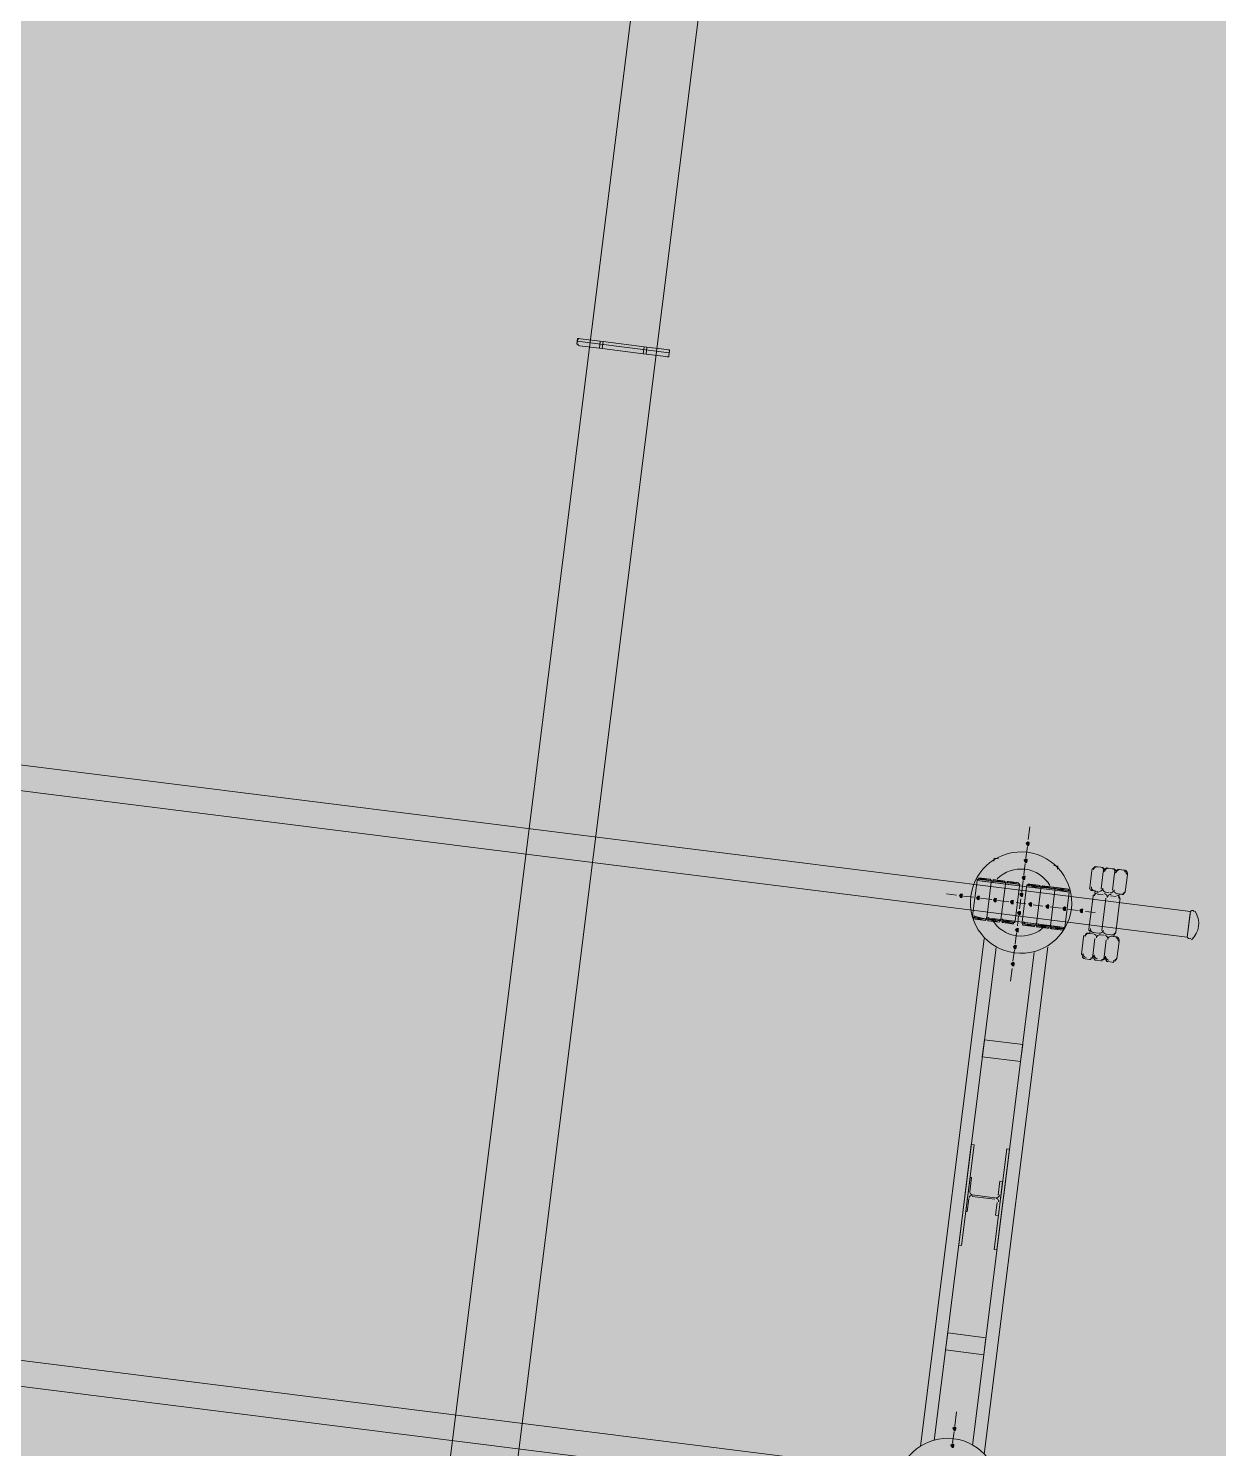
# Model space of a CAD drawing. Header units: metres. Extents: x -4 to 509425, y 7549 to 4732445.
# Drawn here: x 476064.57 to 476071.63, y 4719742.46 to 4719750.89 of the extents above; entities that cross this region are included whole.
import ezdxf

# ---------------------------------------------------------------- set-up
doc = ezdxf.new("R2010")
doc.units = ezdxf.units.M
doc.header["$LTSCALE"] = 0.01
doc.header["$MEASUREMENT"] = 0
doc.layers.get('0').update_dxf_attribs({"lineweight": 0})
doc.layers.add('_SUBESTACIÓN', color=1, linetype='Continuous')
doc.layers.add('SUBESTACION LA VID', color=253, linetype='Continuous')

# ---------------------------------------------------------------- blocks, each defined once
blk = doc.blocks.new('A$Cfff6051d')
at = {"layer": 'SUBESTACION LA VID', "transparency": 33554687}
h = blk.add_hatch(color=256, dxfattribs=at)
h.dxf.hatch_style = 2
h.paths.add_polyline_path([(476070.5048, 4719746.0508), (476070.5058, 4719746.0592), (476070.4974, 4719746.0602), (476070.488, 4719746.0529), (476070.4953, 4719746.0434), (476070.5037, 4719746.0424)])
h = blk.add_hatch(color=256, dxfattribs=at)
h.dxf.hatch_style = 2
h.paths.add_polyline_path([(476070.4921, 4719745.95), (476070.4932, 4719745.9584), (476070.4848, 4719745.9594), (476070.4753, 4719745.9521), (476070.4827, 4719745.9426), (476070.4911, 4719745.9416)])
h = blk.add_hatch(color=256, dxfattribs=at)
h.dxf.hatch_style = 2
h.paths.add_polyline_path([(476070.4795, 4719745.8492), (476070.4805, 4719745.8576), (476070.4721, 4719745.8586), (476070.4627, 4719745.8513), (476070.47, 4719745.8418), (476070.4784, 4719745.8408)])
h = blk.add_hatch(color=256, dxfattribs=at)
h.dxf.hatch_style = 2
h.paths.add_polyline_path([(476070.1077, 4719745.7422), (476070.1088, 4719745.7506), (476070.1004, 4719745.7517), (476070.0909, 4719745.7443), (476070.0983, 4719745.7349), (476070.1067, 4719745.7338)])
h = blk.add_hatch(color=256, dxfattribs=at)
h.dxf.hatch_style = 2
h.paths.add_polyline_path([(476070.2085, 4719745.7296), (476070.2096, 4719745.738), (476070.2012, 4719745.739), (476070.1917, 4719745.7317), (476070.1991, 4719745.7222), (476070.2075, 4719745.7212)])
h = blk.add_hatch(color=256, dxfattribs=at)
h.dxf.hatch_style = 2
h.paths.add_polyline_path([(476070.3093, 4719745.7169), (476070.3104, 4719745.7253), (476070.302, 4719745.7264), (476070.2925, 4719745.719), (476070.2999, 4719745.7096), (476070.3083, 4719745.7085)])
h = blk.add_hatch(color=256, dxfattribs=at)
h.dxf.hatch_style = 2
h.paths.add_polyline_path([(476070.4101, 4719745.7043), (476070.4112, 4719745.7127), (476070.4028, 4719745.7137), (476070.3933, 4719745.7064), (476070.4007, 4719745.6969), (476070.4091, 4719745.6959)])
h = blk.add_hatch(color=256, dxfattribs=at)
h.dxf.hatch_style = 2
h.paths.add_polyline_path([(476070.4668, 4719745.7484), (476070.4679, 4719745.7568), (476070.4595, 4719745.7578), (476070.45, 4719745.7505), (476070.4574, 4719745.741), (476070.4658, 4719745.74)])
h = blk.add_hatch(color=256, dxfattribs=at)
h.dxf.hatch_style = 2
h.paths.add_polyline_path([(476070.4531, 4719745.6392), (476070.4542, 4719745.6476), (476070.4458, 4719745.6486), (476070.4363, 4719745.6413), (476070.4437, 4719745.6318), (476070.4521, 4719745.6308)])
h = blk.add_hatch(color=256, dxfattribs=at)
h.dxf.hatch_style = 2
h.paths.add_polyline_path([(476070.5193, 4719745.6906), (476070.5204, 4719745.699), (476070.512, 4719745.7001), (476070.5025, 4719745.6927), (476070.5099, 4719745.6833), (476070.5183, 4719745.6822)])
h = blk.add_hatch(color=256, dxfattribs=at)
h.dxf.hatch_style = 2
h.paths.add_polyline_path([(476070.6201, 4719745.678), (476070.6212, 4719745.6864), (476070.6128, 4719745.6874), (476070.6033, 4719745.6801), (476070.6107, 4719745.6706), (476070.6191, 4719745.6696)])
h = blk.add_hatch(color=256, dxfattribs=at)
h.dxf.hatch_style = 2
h.paths.add_polyline_path([(476070.7209, 4719745.6653), (476070.722, 4719745.6737), (476070.7136, 4719745.6748), (476070.7041, 4719745.6674), (476070.7115, 4719745.658), (476070.7199, 4719745.6569)])
h = blk.add_hatch(color=256, dxfattribs=at)
h.dxf.hatch_style = 2
h.paths.add_polyline_path([(476070.8217, 4719745.6527), (476070.8228, 4719745.6611), (476070.8144, 4719745.6621), (476070.8049, 4719745.6548), (476070.8123, 4719745.6453), (476070.8207, 4719745.6443)])
h = blk.add_hatch(color=256, dxfattribs=at)
h.dxf.hatch_style = 2
h.paths.add_polyline_path([(476070.4405, 4719745.5384), (476070.4416, 4719745.5468), (476070.4332, 4719745.5478), (476070.4237, 4719745.5405), (476070.4311, 4719745.531), (476070.4395, 4719745.53)])
h = blk.add_hatch(color=256, dxfattribs=at)
h.dxf.hatch_style = 2
h.paths.add_polyline_path([(476070.4279, 4719745.4376), (476070.4289, 4719745.446), (476070.4205, 4719745.447), (476070.4111, 4719745.4397), (476070.4184, 4719745.4302), (476070.4268, 4719745.4292)])
h = blk.add_hatch(color=256, dxfattribs=at)
h.dxf.hatch_style = 2
h.paths.add_polyline_path([(476070.4152, 4719745.3368), (476070.4163, 4719745.3452), (476070.4079, 4719745.3462), (476070.3984, 4719745.3389), (476070.4058, 4719745.3294), (476070.4142, 4719745.3284)])
h = blk.add_hatch(color=256, dxfattribs=at)
h.dxf.hatch_style = 2
h.paths.add_polyline_path([(476070.0698, 4719742.5815), (476070.0709, 4719742.5899), (476070.0625, 4719742.5909), (476070.053, 4719742.5836), (476070.0604, 4719742.5741), (476070.0688, 4719742.5731)])
h = blk.add_hatch(color=256, dxfattribs=at)
h.dxf.hatch_style = 2
h.paths.add_polyline_path([(476070.0572, 4719742.4807), (476070.0582, 4719742.489), (476070.0498, 4719742.4901), (476070.0404, 4719742.4828), (476070.0477, 4719742.4733), (476070.0561, 4719742.4723)])
at = {"layer": 'SUBESTACION LA VID', "lineweight": 15}
for p, q in [((476071.4612, 4719745.6493), (475975.7142, 4719757.6531)), ((476071.4423, 4719745.4981), (475975.6953, 4719757.5019)), ((476071.0252, 4719742.1716), (475975.2782, 4719754.1753)), ((476071.0063, 4719742.0204), (475975.2593, 4719754.0241)), ((476070.509, 4719746.1526), (476070.4995, 4719746.077)), ((476070.4942, 4719746.035), (476070.4858, 4719745.9678)), ((476070.4816, 4719745.9342), (476070.4732, 4719745.867)), ((476070.8648, 4719745.7923), (476070.8775, 4719745.8931)), ((476070.9058, 4719745.9152), (476070.931, 4719745.912)), ((476070.932, 4719745.7839), (476070.9447, 4719745.8847)), ((476070.9447, 4719745.8847), (476070.932, 4719745.7839)), ((476070.973, 4719745.9068), (476070.9982, 4719745.9036)), ((476071.0402, 4719745.8983), (476071.0654, 4719745.8952)), ((476070.196, 4719745.8335), (476070.1696, 4719745.6235)), ((476070.2653, 4719745.8419), (476070.2149, 4719745.8482)), ((476070.28, 4719745.823), (476070.2536, 4719745.613)), ((476070.2536, 4719745.613), (476070.28, 4719745.823)), ((476070.3493, 4719745.8314), (476070.2989, 4719745.8377)), ((476070.364, 4719745.8125), (476070.3376, 4719745.6025)), ((476070.3376, 4719745.6025), (476070.364, 4719745.8125)), ((476070.4333, 4719745.8208), (476070.3829, 4719745.8272)), ((476070.4216, 4719745.5919), (476070.448, 4719745.8019)), ((476070.469, 4719745.8334), (476070.4605, 4719745.7662)), ((476070.4636, 4719745.5867), (476070.49, 4719745.7967)), ((476070.5089, 4719745.8114), (476070.5593, 4719745.805)), ((476070.5929, 4719745.8008), (476070.6433, 4719745.7945)), ((476070.9993, 4719745.7755), (476071.0119, 4719745.8763)), ((476071.0119, 4719745.8763), (476070.9993, 4719745.7755)), ((476071.0875, 4719745.8668), (476071.0749, 4719745.766)), ((476070.0741, 4719745.7464), (476070.0153, 4719745.7538)), ((476070.1749, 4719745.7338), (476070.1161, 4719745.7412)), ((476070.2841, 4719745.7201), (476070.2169, 4719745.7285)), ((476070.3849, 4719745.7075), (476070.3177, 4719745.7159)), ((476070.4553, 4719745.7242), (476070.4479, 4719745.6654)), ((476070.574, 4719745.7861), (476070.5476, 4719745.5761)), ((476070.5476, 4719745.5761), (476070.574, 4719745.7861)), ((476070.658, 4719745.7756), (476070.6316, 4719745.5656)), ((476070.6316, 4719745.5656), (476070.658, 4719745.7756)), ((476070.6685, 4719745.7914), (476070.7273, 4719745.784)), ((476070.742, 4719745.7651), (476070.7156, 4719745.5551)), ((476070.8837, 4719745.7388), (476070.8595, 4719745.5456)), ((476070.9131, 4719745.7692), (476070.8879, 4719745.7724)), ((476070.8963, 4719745.7713), (476070.8942, 4719745.7545)), ((476070.9446, 4719745.7482), (476070.911, 4719745.7524)), ((476070.9593, 4719745.7293), (476070.9351, 4719745.5361)), ((476070.9351, 4719745.5361), (476070.9593, 4719745.7293)), ((476070.9803, 4719745.7608), (476070.9551, 4719745.764)), ((476071.0202, 4719745.7387), (476070.9866, 4719745.7429)), ((476071.0191, 4719745.5256), (476071.0433, 4719745.7188)), ((476071.0475, 4719745.7524), (476071.0223, 4719745.7555)), ((476071.0391, 4719745.7534), (476071.037, 4719745.7366)), ((476070.4857, 4719745.6948), (476070.4269, 4719745.7022)), ((476070.5865, 4719745.6822), (476070.5277, 4719745.6895)), ((476070.6957, 4719745.6685), (476070.6285, 4719745.6769)), ((476070.7965, 4719745.6558), (476070.7293, 4719745.6643)), ((476070.8973, 4719745.6432), (476070.8385, 4719745.6506)), ((476071.4602, 4719745.6409), (476071.4423, 4719745.4981)), ((476070.1843, 4719745.6046), (476070.2347, 4719745.5983)), ((476070.2683, 4719745.5941), (476070.3187, 4719745.5878)), ((476070.3523, 4719745.5836), (476070.4027, 4719745.5772)), ((476070.4426, 4719745.6234), (476070.4353, 4719745.5646)), ((476070.5287, 4719745.5614), (476070.4783, 4719745.5678)), ((476070.6127, 4719745.5509), (476070.5623, 4719745.5572)), ((476070.6967, 4719745.5404), (476070.6379, 4719745.5477)), ((476070.2378, 4719745.487), (476069.8608, 4719742.4797)), ((476070.43, 4719745.5226), (476070.4216, 4719745.4554)), ((476070.828, 4719745.4983), (476070.8153, 4719745.3975)), ((476070.8815, 4719745.5172), (476070.8563, 4719745.5204)), ((476070.8647, 4719745.5193), (476070.8658, 4719745.5277)), ((476070.8952, 4719745.4899), (476070.8825, 4719745.3891)), ((476070.8825, 4719745.3891), (476070.8952, 4719745.4899)), ((476070.8826, 4719745.5256), (476070.9162, 4719745.5214)), ((476070.9487, 4719745.5088), (476070.9235, 4719745.5119)), ((476070.9624, 4719745.4815), (476070.9498, 4719745.3807)), ((476070.9498, 4719745.3807), (476070.9624, 4719745.4815)), ((476070.9582, 4719745.5161), (476070.9918, 4719745.5119)), ((476071.0159, 4719745.5004), (476070.9907, 4719745.5035)), ((476071.0075, 4719745.5014), (476071.0086, 4719745.5098)), ((476071.0254, 4719745.3712), (476071.038, 4719745.472)), ((476069.9417, 4719742.5122), (476070.3082, 4719745.4355)), ((476070.1685, 4719742.4838), (476070.535, 4719745.4071)), ((476070.6158, 4719745.4396), (476070.2388, 4719742.4323)), ((476070.4174, 4719745.4218), (476070.4089, 4719745.3546)), ((476070.4037, 4719745.3126), (476070.3942, 4719745.237)), ((476070.8374, 4719745.3692), (476070.8626, 4719745.366)), ((476070.9046, 4719745.3607), (476070.9298, 4719745.3576)), ((476070.9718, 4719745.3523), (476070.997, 4719745.3492)), ((476070.1659, 4719743.9602), (476070.3003, 4719743.9433)), ((476070.3013, 4719743.9517), (476070.1669, 4719743.9686)), ((476070.074, 4719742.6833), (476070.0635, 4719742.5993)), ((476070.0593, 4719742.5657), (476070.0509, 4719742.4985))]:
    blk.add_line(p, q, dxfattribs=at)
at = {"layer": 'SUBESTACION LA VID', "lineweight": 0}
for p, q in [((476068.3678, 4719748.9467), (476068.3699, 4719748.9635)), ((476068.371, 4719748.9719), (476068.3699, 4719748.9635)), ((476070.2054, 4719745.8409), (476070.281, 4719745.8314)), ((476070.2054, 4719745.8409), (476070.2737, 4719745.8409)), ((476070.2054, 4719745.8409), (476070.2737, 4719745.8409)), ((476070.2065, 4719745.8493), (476070.2737, 4719745.8409)), ((476070.2065, 4719745.8493), (476070.2737, 4719745.8409)), ((476070.2149, 4719745.8482), (476070.2737, 4719745.8409)), ((476070.2149, 4719745.8482), (476070.2653, 4719745.8419)), ((476070.2894, 4719745.8303), (476070.3566, 4719745.8219)), ((476070.2894, 4719745.8303), (476070.3577, 4719745.8303)), ((476070.2905, 4719745.8387), (476070.3577, 4719745.8303)), ((476070.2905, 4719745.8387), (476070.3577, 4719745.8303)), ((476070.2905, 4719745.8387), (476070.3577, 4719745.8303)), ((476070.2905, 4719745.8387), (476070.3577, 4719745.8303)), ((476070.364, 4719745.8125), (476070.448, 4719745.8019)), ((476070.365, 4719745.8209), (476070.449, 4719745.8103)), ((476070.365, 4719745.8209), (476070.449, 4719745.8103)), ((476070.365, 4719745.8209), (476070.4406, 4719745.8114)), ((476070.3745, 4719745.8282), (476070.4406, 4719745.8114)), ((476070.3745, 4719745.8282), (476070.4417, 4719745.8198)), ((476070.3745, 4719745.8282), (476070.4417, 4719745.8198)), ((476070.3745, 4719745.8282), (476070.4417, 4719745.8198)), ((476070.3745, 4719745.8282), (476070.4417, 4719745.8198)), ((476070.3745, 4719745.8282), (476070.4333, 4719745.8208)), ((476070.491, 4719745.8051), (476070.574, 4719745.7861)), ((476070.491, 4719745.8051), (476070.575, 4719745.7945)), ((476070.491, 4719745.8051), (476070.5666, 4719745.7956)), ((476070.5005, 4719745.8124), (476070.5666, 4719745.7956)), ((476070.5005, 4719745.8124), (476070.5677, 4719745.804)), ((476070.5005, 4719745.8124), (476070.5677, 4719745.804)), ((476070.5005, 4719745.8124), (476070.5677, 4719745.804)), ((476070.5005, 4719745.8124), (476070.5677, 4719745.804)), ((476070.5089, 4719745.8114), (476070.5677, 4719745.804)), ((476070.5845, 4719745.8019), (476070.6517, 4719745.7935)), ((476070.5845, 4719745.8019), (476070.6517, 4719745.7935)), ((476070.5845, 4719745.8019), (476070.6433, 4719745.7945)), ((476070.5845, 4719745.8019), (476070.6433, 4719745.7945)), ((476070.5929, 4719745.8008), (476070.6433, 4719745.7945)), ((476070.575, 4719745.7945), (476070.659, 4719745.784)), ((476070.575, 4719745.7945), (476070.659, 4719745.784)), ((476070.575, 4719745.7945), (476070.6506, 4719745.7851)), ((476070.575, 4719745.7945), (476070.6517, 4719745.7935)), ((476070.658, 4719745.7756), (476070.742, 4719745.7651)), ((476070.659, 4719745.784), (476070.742, 4719745.7651)), ((476070.659, 4719745.784), (476070.7346, 4719745.7745)), ((476070.659, 4719745.784), (476070.7346, 4719745.7745)), ((476070.6685, 4719745.7914), (476070.7357, 4719745.7829)), ((476070.6685, 4719745.7914), (476070.7273, 4719745.784)), ((476070.6685, 4719745.7914), (476070.7273, 4719745.784)), ((476070.6685, 4719745.7914), (476070.7273, 4719745.784)), ((476071.4423, 4719745.4981), (476071.4612, 4719745.6493)), ((476070.2526, 4719745.6046), (476070.1696, 4719745.6235)), ((476070.2431, 4719745.5972), (476070.1759, 4719745.6057)), ((476070.2431, 4719745.5972), (476070.1759, 4719745.6057)), ((476070.2431, 4719745.5972), (476070.177, 4719745.6141)), ((476070.2431, 4719745.5972), (476070.1843, 4719745.6046)), ((476070.3366, 4719745.5941), (476070.2526, 4719745.6046)), ((476070.3366, 4719745.5941), (476070.2526, 4719745.6046)), ((476070.3366, 4719745.5941), (476070.2526, 4719745.6046)), ((476070.3187, 4719745.5878), (476070.2599, 4719745.5951)), ((476070.3271, 4719745.5867), (476070.2599, 4719745.5951)), ((476070.3271, 4719745.5867), (476070.2599, 4719745.5951)), ((476070.3271, 4719745.5867), (476070.2599, 4719745.5951)), ((476070.3271, 4719745.5867), (476070.2599, 4719745.5951)), ((476070.3271, 4719745.5867), (476070.261, 4719745.6035)), ((476070.4122, 4719745.5846), (476070.3366, 4719745.5941)), ((476070.4206, 4719745.5835), (476070.3366, 4719745.5941)), ((476070.4206, 4719745.5835), (476070.3366, 4719745.5941)), ((476070.4216, 4719745.5919), (476070.3376, 4719745.6025)), ((476070.4111, 4719745.5762), (476070.3439, 4719745.5846)), ((476070.4111, 4719745.5762), (476070.3439, 4719745.5846)), ((476070.4111, 4719745.5762), (476070.3439, 4719745.5846)), ((476070.4111, 4719745.5762), (476070.345, 4719745.593)), ((476070.5466, 4719745.5677), (476070.4626, 4719745.5783)), ((476070.5466, 4719745.5677), (476070.4626, 4719745.5783)), ((476070.5287, 4719745.5614), (476070.4699, 4719745.5688)), ((476070.5371, 4719745.5604), (476070.4699, 4719745.5688)), ((476070.5382, 4719745.5688), (476070.4699, 4719745.5688)), ((476070.6222, 4719745.5583), (476070.5455, 4719745.5593)), ((476070.6222, 4719745.5583), (476070.5466, 4719745.5677)), ((476070.6222, 4719745.5583), (476070.5466, 4719745.5677)), ((476070.6127, 4719745.5509), (476070.5539, 4719745.5583)), ((476070.6211, 4719745.5499), (476070.5539, 4719745.5583)), ((476070.6127, 4719745.5509), (476070.5623, 4719745.5572)), ((476070.7062, 4719745.5477), (476070.6295, 4719745.5488)), ((476070.7062, 4719745.5477), (476070.6306, 4719745.5572)), ((476070.7062, 4719745.5477), (476070.6306, 4719745.5572)), ((476070.6967, 4719745.5404), (476070.6379, 4719745.5477)), ((476070.6967, 4719745.5404), (476070.6379, 4719745.5477)), ((476070.6967, 4719745.5404), (476070.6379, 4719745.5477)), ((476070.7051, 4719745.5393), (476070.6379, 4719745.5477)), ((476070.7051, 4719745.5393), (476070.6379, 4719745.5477))]:
    blk.add_line(p, q, dxfattribs=at)
at = {"layer": 'SUBESTACION LA VID', "lineweight": 15}
for points in [[(476070.2133, 4719767.478), (476069.9721, 4719765.5543), (476065.5889, 4719730.5921)], [(476065.9837, 4719730.5426), (476070.3669, 4719765.5048), (476070.6081, 4719767.4285)], [(476071.4423, 4719745.4981), (476071.4612, 4719745.6493), (475975.7142, 4719757.6531), (475975.6953, 4719757.5019), (476071.4423, 4719745.4981)], [(476071.0063, 4719742.0204), (476071.0252, 4719742.1716), (475975.2782, 4719754.1753), (475975.2593, 4719754.0241), (476071.0063, 4719742.0204)], [(476067.8428, 4719749.0466), (476067.8344, 4719749.0477), (476067.825, 4719749.0403), (476067.8218, 4719749.0151), (476067.8302, 4719749.0141), (476067.8292, 4719749.0057), (476067.8376, 4719749.0046), (476067.9552, 4719748.9899), (476067.9604, 4719749.0319), (476067.8428, 4719749.0466)], [(476068.3699, 4719748.9635), (476068.3678, 4719748.9467), (476068.3668, 4719748.9383), (476068.3584, 4719748.9393), (476068.35, 4719748.9404), (476068.2324, 4719748.9551), (476068.2156, 4719748.9572), (476067.972, 4719748.9878), (476067.9552, 4719748.9899), (476067.8376, 4719749.0046), (476067.8292, 4719749.0057), (476067.8302, 4719749.0141), (476067.8218, 4719749.0151), (476067.8239, 4719749.0319), (476068.3699, 4719748.9635)], [(476068.3699, 4719748.9635), (476068.371, 4719748.9719), (476068.372, 4719748.9803), (476068.3636, 4719748.9813), (476068.3552, 4719748.9824), (476068.2376, 4719748.9971), (476068.2208, 4719748.9992), (476067.9772, 4719749.0298), (476067.9604, 4719749.0319), (476067.8428, 4719749.0466), (476067.8344, 4719749.0477), (476067.826, 4719749.0487), (476067.825, 4719749.0403), (476067.8239, 4719749.0319), (476068.3699, 4719748.9635)], [(476067.9604, 4719749.0319), (476067.9552, 4719748.9899), (476067.972, 4719748.9878), (476067.9772, 4719749.0298), (476067.9604, 4719749.0319)], [(476068.2208, 4719748.9992), (476068.2156, 4719748.9572), (476067.972, 4719748.9878), (476067.9772, 4719749.0298), (476068.2208, 4719748.9992)], [(476068.2376, 4719748.9971), (476068.2324, 4719748.9551), (476068.2156, 4719748.9572), (476068.2208, 4719748.9992), (476068.2376, 4719748.9971)], [(476068.3552, 4719748.9824), (476068.2376, 4719748.9971), (476068.2324, 4719748.9551), (476068.35, 4719748.9404), (476068.3584, 4719748.9393), (476068.3668, 4719748.9383), (476068.3678, 4719748.9467), (476068.371, 4719748.9719), (476068.372, 4719748.9803), (476068.3636, 4719748.9813), (476068.3552, 4719748.9824)], [(476070.3231, 4719745.9627), (476070.2979, 4719745.9658), (476070.2957, 4719745.949)], [(476070.6507, 4719745.9216), (476070.6759, 4719745.9184), (476070.6738, 4719745.9016)], [(476071.0749, 4719745.766), (476071.0875, 4719745.8668), (476071.0801, 4719745.8763), (476071.0812, 4719745.8847), (476071.0728, 4719745.8857), (476071.0738, 4719745.8941), (476071.0654, 4719745.8952), (476071.0402, 4719745.8983), (476071.0318, 4719745.8994), (476071.0224, 4719745.892), (476071.0213, 4719745.8836), (476071.0119, 4719745.8763), (476071.0129, 4719745.8847), (476071.014, 4719745.8931), (476071.0066, 4719745.9025), (476070.9982, 4719745.9036), (476070.973, 4719745.9068), (476070.9646, 4719745.9078), (476070.9552, 4719745.9005), (476070.9541, 4719745.8921), (476070.9447, 4719745.8847), (476070.9457, 4719745.8931), (476070.9468, 4719745.9015), (476070.9394, 4719745.911), (476070.931, 4719745.912), (476070.9058, 4719745.9152), (476070.8974, 4719745.9162), (476070.888, 4719745.9089), (476070.8785, 4719745.9015), (476070.8775, 4719745.8931), (476070.8648, 4719745.7923), (476070.8638, 4719745.7839), (476070.8722, 4719745.7829), (476070.8711, 4719745.7745), (476070.8795, 4719745.7734), (476070.8879, 4719745.7724), (476070.8963, 4719745.7713), (476070.8942, 4719745.7545), (476070.8932, 4719745.7461), (476070.8848, 4719745.7472), (476070.8837, 4719745.7388), (476070.8595, 4719745.5456), (476070.8584, 4719745.5372), (476070.8668, 4719745.5361), (476070.8658, 4719745.5277), (476070.8647, 4719745.5193), (476070.8563, 4719745.5204), (476070.8479, 4719745.5214), (476070.8385, 4719745.5141), (476070.8374, 4719745.5057), (476070.829, 4719745.5067), (476070.828, 4719745.4983), (476070.8153, 4719745.3975), (476070.8227, 4719745.3881), (476070.8216, 4719745.3797), (476070.829, 4719745.3702), (476070.8374, 4719745.3692), (476070.8626, 4719745.366), (476070.871, 4719745.365), (476070.872, 4719745.3734), (476070.8804, 4719745.3723), (476070.8815, 4719745.3807), (476070.8825, 4719745.3891), (476070.8899, 4719745.3796), (476070.8888, 4719745.3712), (476070.8962, 4719745.3618), (476070.9046, 4719745.3607), (476070.9298, 4719745.3576), (476070.9382, 4719745.3565), (476070.9392, 4719745.3649), (476070.9476, 4719745.3639), (476070.9487, 4719745.3723), (476070.9498, 4719745.3807), (476070.9571, 4719745.3712), (476070.956, 4719745.3628), (476070.9644, 4719745.3618), (476070.9634, 4719745.3534), (476070.9718, 4719745.3523), (476070.997, 4719745.3492), (476071.0054, 4719745.3481), (476071.0064, 4719745.3565), (476071.0148, 4719745.3554), (476071.0159, 4719745.3638), (476071.0254, 4719745.3712), (476071.038, 4719745.472), (476071.0306, 4719745.4815), (476071.0317, 4719745.4899), (476071.0233, 4719745.4909), (476071.0243, 4719745.4993), (476071.0159, 4719745.5004), (476071.0075, 4719745.5014), (476071.0086, 4719745.5098), (476071.0097, 4719745.5182), (476071.0191, 4719745.5256), (476071.0433, 4719745.7188), (476071.0444, 4719745.7272), (476071.036, 4719745.7282), (476071.037, 4719745.7366), (476071.0391, 4719745.7534), (476071.0475, 4719745.7524), (476071.0559, 4719745.7513), (476071.0643, 4719745.7503), (476071.0654, 4719745.7587), (476071.0749, 4719745.766)], [(476070.3157, 4719745.8356), (476070.2989, 4719745.8377), (476070.2905, 4719745.8387), (476070.2894, 4719745.8303), (476070.281, 4719745.8314), (476070.28, 4719745.823), (476070.281, 4719745.8314), (476070.2737, 4719745.8409), (476070.2653, 4719745.8419), (476070.2149, 4719745.8482), (476070.2065, 4719745.8493), (476070.2054, 4719745.8409), (476070.197, 4719745.8419), (476070.196, 4719745.8335), (476070.1696, 4719745.6235), (476070.1686, 4719745.6151), (476070.177, 4719745.6141), (476070.1759, 4719745.6057), (476070.1843, 4719745.6046), (476070.2347, 4719745.5983), (476070.2431, 4719745.5972), (476070.2526, 4719745.6046), (476070.2536, 4719745.613), (476070.2526, 4719745.6046), (476070.261, 4719745.6035), (476070.2599, 4719745.5951), (476070.2683, 4719745.5941), (476070.3187, 4719745.5878), (476070.3271, 4719745.5867), (476070.3282, 4719745.5951), (476070.3366, 4719745.5941), (476070.3376, 4719745.6025), (476070.3366, 4719745.5941), (476070.345, 4719745.593), (476070.3439, 4719745.5846), (476070.3523, 4719745.5836), (476070.4027, 4719745.5772), (476070.4111, 4719745.5762), (476070.4122, 4719745.5846), (476070.4206, 4719745.5835), (476070.4216, 4719745.5919), (476070.4636, 4719745.5867), (476070.4626, 4719745.5783), (476070.4699, 4719745.5688), (476070.4783, 4719745.5678), (476070.5287, 4719745.5614), (476070.5371, 4719745.5604), (476070.5382, 4719745.5688), (476070.5466, 4719745.5677), (476070.5476, 4719745.5761), (476070.5466, 4719745.5677), (476070.5539, 4719745.5583), (476070.5623, 4719745.5572), (476070.6127, 4719745.5509), (476070.6211, 4719745.5499), (476070.6222, 4719745.5583), (476070.6306, 4719745.5572), (476070.6316, 4719745.5656), (476070.6306, 4719745.5572), (476070.6379, 4719745.5477), (476070.6967, 4719745.5404), (476070.7051, 4719745.5393), (476070.7062, 4719745.5477), (476070.7146, 4719745.5467), (476070.7156, 4719745.5551), (476070.742, 4719745.7651), (476070.743, 4719745.7735), (476070.7346, 4719745.7745), (476070.7357, 4719745.7829), (476070.7273, 4719745.784), (476070.6685, 4719745.7914), (476070.659, 4719745.784), (476070.658, 4719745.7756), (476070.659, 4719745.784), (476070.6506, 4719745.7851), (476070.6517, 4719745.7935), (476070.6433, 4719745.7945), (476070.5929, 4719745.8008), (476070.5845, 4719745.8019), (476070.575, 4719745.7945), (476070.574, 4719745.7861), (476070.575, 4719745.7945), (476070.5666, 4719745.7956), (476070.5677, 4719745.804), (476070.5593, 4719745.805), (476070.5089, 4719745.8114), (476070.5005, 4719745.8124), (476070.491, 4719745.8051), (476070.49, 4719745.7967), (476070.448, 4719745.8019), (476070.449, 4719745.8103), (476070.4406, 4719745.8114), (476070.4417, 4719745.8198), (476070.4333, 4719745.8208), (476070.3829, 4719745.8272), (476070.3745, 4719745.8282), (476070.3734, 4719745.8198), (476070.365, 4719745.8209), (476070.364, 4719745.8125), (476070.365, 4719745.8209), (476070.3566, 4719745.8219), (476070.3577, 4719745.8303), (476070.3493, 4719745.8314), (476070.3157, 4719745.8356)], [(476070.2271, 4719744.7887), (476070.2397, 4719744.8895), (476070.4665, 4719744.8611), (476070.4539, 4719744.7603), (476070.2271, 4719744.7887)], [(476070.1038, 4719743.6693), (476070.1786, 4719744.2658), (476070.1618, 4719744.2679), (476070.087, 4719743.6714), (476070.1038, 4719743.6693)], [(476070.297, 4719743.6451), (476070.3718, 4719744.2415), (476070.3886, 4719744.2394), (476070.3138, 4719743.643), (476070.297, 4719743.6451)], [(476070.1544, 4719744.0726), (476070.1291, 4719743.8709), (476070.1375, 4719743.8699), (476070.147, 4719743.9455)], [(476070.1522, 4719743.9875), (476070.1628, 4719744.0715), (476070.1544, 4719744.0726)], [(476070.315, 4719743.9244), (476070.3055, 4719743.8488), (476070.3223, 4719743.8467), (476070.3476, 4719744.0483), (476070.3308, 4719744.0504), (476070.3202, 4719743.9664)], [(476070.0091, 4719743.0498), (476070.0217, 4719743.1506), (476070.2485, 4719743.1222), (476070.2359, 4719743.0214), (476070.0091, 4719743.0498)]]:
    blk.add_lwpolyline(points, dxfattribs=at)
at = {"layer": 'SUBESTACION LA VID', "lineweight": 0}
for points in [[(476067.8239, 4719749.0319), (476067.8218, 4719749.0151), (476067.8239, 4719749.0319), (476067.8218, 4719749.0151), (476067.8239, 4719749.0319), (476067.8218, 4719749.0151)], [(476067.8239, 4719749.0319), (476067.825, 4719749.0403), (476067.8239, 4719749.0319), (476067.825, 4719749.0403), (476067.8239, 4719749.0319), (476067.826, 4719749.0487)], [(476070.448, 4719745.8019), (476070.196, 4719745.8335), (476070.364, 4719745.8125)], [(476070.364, 4719745.8125), (476070.28, 4719745.823), (476070.196, 4719745.8335)], [(476070.197, 4719745.8419), (476070.281, 4719745.8314), (476070.365, 4719745.8209), (476070.281, 4719745.8314)], [(476070.197, 4719745.8419), (476070.281, 4719745.8314), (476070.197, 4719745.8419)], [(476070.449, 4719745.8103), (476070.365, 4719745.8209), (476070.281, 4719745.8314), (476070.197, 4719745.8419)], [(476070.449, 4719745.8103), (476070.365, 4719745.8209), (476070.281, 4719745.8314)], [(476070.2905, 4719745.8387), (476070.3493, 4719745.8314), (476070.2989, 4719745.8377)], [(476070.658, 4719745.7756), (476070.574, 4719745.7861), (476070.49, 4719745.7967)], [(476070.491, 4719745.8051), (476070.575, 4719745.7945), (476070.659, 4719745.784)], [(476070.491, 4719745.8051), (476070.575, 4719745.7945), (476070.6506, 4719745.7851)], [(476070.659, 4719745.784), (476070.7357, 4719745.7829), (476070.6601, 4719745.7924)], [(476070.743, 4719745.7735), (476070.659, 4719745.784), (476070.7346, 4719745.7745)], [(476070.177, 4719745.6141), (476070.2526, 4719745.6046), (476070.1686, 4719745.6151)], [(476070.2526, 4719745.6046), (476070.1686, 4719745.6151), (476070.2526, 4719745.6046)], [(476070.1686, 4719745.6151), (476070.2526, 4719745.6046), (476070.3376, 4719745.6025), (476070.4206, 4719745.5835)], [(476070.2431, 4719745.5972), (476070.1843, 4719745.6046), (476070.2431, 4719745.5972)], [(476070.4216, 4719745.5919), (476070.2536, 4719745.613), (476070.3376, 4719745.6025)], [(476070.261, 4719745.6035), (476070.3366, 4719745.5941), (476070.4206, 4719745.5835)], [(476070.3523, 4719745.5836), (476070.4111, 4719745.5762), (476070.3439, 4719745.5846)], [(476070.5382, 4719745.5688), (476070.4626, 4719745.5783), (476070.5466, 4719745.5677), (476070.6222, 4719745.5583)], [(476070.7156, 4719745.5551), (476070.4636, 4719745.5867), (476070.5476, 4719745.5761)], [(476070.5371, 4719745.5604), (476070.4699, 4719745.5688), (476070.5371, 4719745.5604)], [(476070.6306, 4719745.5572), (476070.5466, 4719745.5677), (476070.6316, 4719745.5656), (476070.7146, 4719745.5467)], [(476070.6316, 4719745.5656), (476070.5476, 4719745.5761), (476070.7156, 4719745.5551), (476070.6316, 4719745.5656)], [(476070.6211, 4719745.5499), (476070.5539, 4719745.5583), (476070.6211, 4719745.5499)], [(476070.7062, 4719745.5477), (476070.6306, 4719745.5572), (476070.7062, 4719745.5477)]]:
    blk.add_lwpolyline(points, dxfattribs=at)
at = {"layer": 'SUBESTACION LA VID'}
for points in [[(476070.5048, 4719746.0508), (476070.5058, 4719746.0592), (476070.4974, 4719746.0602), (476070.488, 4719746.0529), (476070.4953, 4719746.0434), (476070.5037, 4719746.0424)], [(476070.4921, 4719745.95), (476070.4932, 4719745.9584), (476070.4848, 4719745.9594), (476070.4753, 4719745.9521), (476070.4827, 4719745.9426), (476070.4911, 4719745.9416)], [(476070.4795, 4719745.8492), (476070.4805, 4719745.8576), (476070.4721, 4719745.8586), (476070.4627, 4719745.8513), (476070.47, 4719745.8418), (476070.4784, 4719745.8408)], [(476070.1077, 4719745.7422), (476070.1088, 4719745.7506), (476070.1004, 4719745.7517), (476070.0909, 4719745.7443), (476070.0983, 4719745.7349), (476070.1067, 4719745.7338)], [(476070.2085, 4719745.7296), (476070.2096, 4719745.738), (476070.2012, 4719745.739), (476070.1917, 4719745.7317), (476070.1991, 4719745.7222), (476070.2075, 4719745.7212)], [(476070.3093, 4719745.7169), (476070.3104, 4719745.7253), (476070.302, 4719745.7264), (476070.2925, 4719745.719), (476070.2999, 4719745.7096), (476070.3083, 4719745.7085)], [(476070.4101, 4719745.7043), (476070.4112, 4719745.7127), (476070.4028, 4719745.7137), (476070.3933, 4719745.7064), (476070.4007, 4719745.6969), (476070.4091, 4719745.6959)], [(476070.4668, 4719745.7484), (476070.4679, 4719745.7568), (476070.4595, 4719745.7578), (476070.45, 4719745.7505), (476070.4574, 4719745.741), (476070.4658, 4719745.74)], [(476070.4531, 4719745.6392), (476070.4542, 4719745.6476), (476070.4458, 4719745.6486), (476070.4363, 4719745.6413), (476070.4437, 4719745.6318), (476070.4521, 4719745.6308)], [(476070.5193, 4719745.6906), (476070.5204, 4719745.699), (476070.512, 4719745.7001), (476070.5025, 4719745.6927), (476070.5099, 4719745.6833), (476070.5183, 4719745.6822)], [(476070.6201, 4719745.678), (476070.6212, 4719745.6864), (476070.6128, 4719745.6874), (476070.6033, 4719745.6801), (476070.6107, 4719745.6706), (476070.6191, 4719745.6696)], [(476070.7209, 4719745.6653), (476070.722, 4719745.6737), (476070.7136, 4719745.6748), (476070.7041, 4719745.6674), (476070.7115, 4719745.658), (476070.7199, 4719745.6569)], [(476070.8217, 4719745.6527), (476070.8228, 4719745.6611), (476070.8144, 4719745.6621), (476070.8049, 4719745.6548), (476070.8123, 4719745.6453), (476070.8207, 4719745.6443)], [(476070.4405, 4719745.5384), (476070.4416, 4719745.5468), (476070.4332, 4719745.5478), (476070.4237, 4719745.5405), (476070.4311, 4719745.531), (476070.4395, 4719745.53)], [(476070.4279, 4719745.4376), (476070.4289, 4719745.446), (476070.4205, 4719745.447), (476070.4111, 4719745.4397), (476070.4184, 4719745.4302), (476070.4268, 4719745.4292)], [(476070.4152, 4719745.3368), (476070.4163, 4719745.3452), (476070.4079, 4719745.3462), (476070.3984, 4719745.3389), (476070.4058, 4719745.3294), (476070.4142, 4719745.3284)], [(476070.0698, 4719742.5815), (476070.0709, 4719742.5899), (476070.0625, 4719742.5909), (476070.053, 4719742.5836), (476070.0604, 4719742.5741), (476070.0688, 4719742.5731)], [(476070.0572, 4719742.4807), (476070.0582, 4719742.489), (476070.0498, 4719742.4901), (476070.0404, 4719742.4828), (476070.0477, 4719742.4733), (476070.0561, 4719742.4723)]]:
    blk.add_lwpolyline(points, close=True, dxfattribs=at)
at = {"layer": 'SUBESTACION LA VID', "lineweight": 0}
for points in [[(476070.5048, 4719746.0508), (476070.5058, 4719746.0592), (476070.4974, 4719746.0602), (476070.488, 4719746.0529), (476070.4953, 4719746.0434), (476070.5037, 4719746.0424)], [(476070.4921, 4719745.95), (476070.4932, 4719745.9584), (476070.4848, 4719745.9594), (476070.4753, 4719745.9521), (476070.4827, 4719745.9426), (476070.4911, 4719745.9416)], [(476070.4795, 4719745.8492), (476070.4805, 4719745.8576), (476070.4721, 4719745.8586), (476070.4627, 4719745.8513), (476070.47, 4719745.8418), (476070.4784, 4719745.8408)], [(476070.1077, 4719745.7422), (476070.1088, 4719745.7506), (476070.1004, 4719745.7517), (476070.0909, 4719745.7443), (476070.0983, 4719745.7349), (476070.1067, 4719745.7338)], [(476070.2085, 4719745.7296), (476070.2096, 4719745.738), (476070.2012, 4719745.739), (476070.1917, 4719745.7317), (476070.1991, 4719745.7222), (476070.2075, 4719745.7212)], [(476070.3093, 4719745.7169), (476070.3104, 4719745.7253), (476070.302, 4719745.7264), (476070.2925, 4719745.719), (476070.2999, 4719745.7096), (476070.3083, 4719745.7085)], [(476070.4101, 4719745.7043), (476070.4112, 4719745.7127), (476070.4028, 4719745.7137), (476070.3933, 4719745.7064), (476070.4007, 4719745.6969), (476070.4091, 4719745.6959)], [(476070.4668, 4719745.7484), (476070.4679, 4719745.7568), (476070.4595, 4719745.7578), (476070.45, 4719745.7505), (476070.4574, 4719745.741), (476070.4658, 4719745.74)], [(476070.4531, 4719745.6392), (476070.4542, 4719745.6476), (476070.4458, 4719745.6486), (476070.4363, 4719745.6413), (476070.4437, 4719745.6318), (476070.4521, 4719745.6308)], [(476070.5193, 4719745.6906), (476070.5204, 4719745.699), (476070.512, 4719745.7001), (476070.5025, 4719745.6927), (476070.5099, 4719745.6833), (476070.5183, 4719745.6822)], [(476070.6201, 4719745.678), (476070.6212, 4719745.6864), (476070.6128, 4719745.6874), (476070.6033, 4719745.6801), (476070.6107, 4719745.6706), (476070.6191, 4719745.6696)], [(476070.7209, 4719745.6653), (476070.722, 4719745.6737), (476070.7136, 4719745.6748), (476070.7041, 4719745.6674), (476070.7115, 4719745.658), (476070.7199, 4719745.6569)], [(476070.8217, 4719745.6527), (476070.8228, 4719745.6611), (476070.8144, 4719745.6621), (476070.8049, 4719745.6548), (476070.8123, 4719745.6453), (476070.8207, 4719745.6443)], [(476070.4405, 4719745.5384), (476070.4416, 4719745.5468), (476070.4332, 4719745.5478), (476070.4237, 4719745.5405), (476070.4311, 4719745.531), (476070.4395, 4719745.53)], [(476070.4279, 4719745.4376), (476070.4289, 4719745.446), (476070.4205, 4719745.447), (476070.4111, 4719745.4397), (476070.4184, 4719745.4302), (476070.4268, 4719745.4292)], [(476070.4152, 4719745.3368), (476070.4163, 4719745.3452), (476070.4079, 4719745.3462), (476070.3984, 4719745.3389), (476070.4058, 4719745.3294), (476070.4142, 4719745.3284)], [(476070.0698, 4719742.5815), (476070.0709, 4719742.5899), (476070.0625, 4719742.5909), (476070.053, 4719742.5836), (476070.0604, 4719742.5741), (476070.0688, 4719742.5731)], [(476070.0572, 4719742.4807), (476070.0582, 4719742.489), (476070.0498, 4719742.4901), (476070.0404, 4719742.4828), (476070.0477, 4719742.4733), (476070.0561, 4719742.4723)]]:
    blk.add_lwpolyline(points, close=True, dxfattribs=at)
at = {"layer": 'SUBESTACION LA VID', "lineweight": 15}
for points, knots in [([(476070.1586, 4719745.7401), (476070.138, 4719745.5754), (476070.2548, 4719745.4251), (476070.4195, 4719745.4045), (476070.5842, 4719745.3838), (476070.7344, 4719745.5006), (476070.7551, 4719745.6653), (476070.7757, 4719745.83), (476070.6589, 4719745.9803), (476070.4942, 4719746.0009), (476070.3295, 4719746.0216), (476070.1793, 4719745.9048), (476070.1586, 4719745.7401)], [0, 0, 0, 0, 1, 1, 1, 2, 2, 2, 3, 3, 3, 4, 4, 4, 4]), ([(476070.6282, 4719745.8038), (476070.5969, 4719745.8569), (476070.5428, 4719745.8924), (476070.4816, 4719745.9001), (476070.4204, 4719745.9078), (476070.3592, 4719745.8867), (476070.3157, 4719745.843)], [0, 0, 0, 0, 1, 1, 1, 2, 2, 2, 2]), ([(476071.4839, 4719745.6506), (476071.4809, 4719745.655), (476071.4756, 4719745.6571), (476071.4704, 4719745.6559), (476071.4652, 4719745.6547), (476071.4614, 4719745.6504), (476071.4607, 4719745.6451)], [0, 0, 0, 0, 1, 1, 1, 2, 2, 2, 2]), ([(476070.2858, 4719745.601), (476070.3172, 4719745.5483), (476070.3712, 4719745.5129), (476070.4321, 4719745.5053), (476070.493, 4719745.4977), (476070.554, 4719745.5186), (476070.5975, 4719745.562)], [0, 0, 0, 0, 1, 1, 1, 2, 2, 2, 2]), ([(476071.4428, 4719745.5023), (476071.4422, 4719745.497), (476071.4448, 4719745.4919), (476071.4495, 4719745.4895), (476071.4542, 4719745.487), (476071.46, 4719745.4877), (476071.4639, 4719745.4913)], [0, 0, 0, 0, 1, 1, 1, 2, 2, 2, 2]), ([(476069.7226, 4719742.2624), (476069.702, 4719742.0976), (476069.8188, 4719741.9474), (476069.9835, 4719741.9268), (476070.1482, 4719741.9061), (476070.2984, 4719742.0229), (476070.3191, 4719742.1876), (476070.3397, 4719742.3523), (476070.2229, 4719742.5025), (476070.0582, 4719742.5232), (476069.8935, 4719742.5438), (476069.7433, 4719742.427), (476069.7226, 4719742.2624)], [0, 0, 0, 0, 1, 1, 1, 2, 2, 2, 3, 3, 3, 4, 4, 4, 4])]:
    blk.add_open_spline(points, degree=3, knots=knots, dxfattribs=at)
for points in [[(476070.91, 4719745.9147), (476070.8984, 4719745.9161), (476070.8879, 4719745.9079), (476070.8864, 4719745.8963)], [(476070.9536, 4719745.8879), (476070.9551, 4719745.8995), (476070.9468, 4719745.91), (476070.9352, 4719745.9115)], [(476070.9772, 4719745.9062), (476070.9656, 4719745.9077), (476070.9551, 4719745.8995), (476070.9536, 4719745.8879)], [(476071.0208, 4719745.8794), (476071.0223, 4719745.891), (476071.014, 4719745.9016), (476071.0024, 4719745.9031)], [(476071.0444, 4719745.8978), (476071.0328, 4719745.8993), (476071.0223, 4719745.891), (476071.0208, 4719745.8794)], [(476071.088, 4719745.871), (476071.0895, 4719745.8826), (476071.0812, 4719745.8932), (476071.0697, 4719745.8946)], [(476070.2191, 4719745.8477), (476070.2121, 4719745.8486), (476070.2057, 4719745.8436), (476070.2049, 4719745.8367)], [(476070.2805, 4719745.8272), (476070.2813, 4719745.8342), (476070.2764, 4719745.8405), (476070.2695, 4719745.8414)], [(476070.3031, 4719745.8372), (476070.2961, 4719745.838), (476070.2897, 4719745.8331), (476070.2889, 4719745.8261)], [(476070.3645, 4719745.8167), (476070.3654, 4719745.8236), (476070.3604, 4719745.83), (476070.3535, 4719745.8309)], [(476070.3871, 4719745.8266), (476070.3801, 4719745.8275), (476070.3738, 4719745.8226), (476070.3729, 4719745.8156)], [(476070.4485, 4719745.8061), (476070.4494, 4719745.8131), (476070.4444, 4719745.8194), (476070.4375, 4719745.8203)], [(476070.5131, 4719745.8108), (476070.5061, 4719745.8117), (476070.4998, 4719745.8068), (476070.4989, 4719745.7998)], [(476070.5745, 4719745.7903), (476070.5754, 4719745.7973), (476070.5704, 4719745.8036), (476070.5635, 4719745.8045)], [(476070.5971, 4719745.8003), (476070.5901, 4719745.8012), (476070.5838, 4719745.7962), (476070.5829, 4719745.7893)], [(476070.8738, 4719745.7955), (476070.8723, 4719745.7839), (476070.8805, 4719745.7733), (476070.8921, 4719745.7719)], [(476070.6585, 4719745.7798), (476070.6594, 4719745.7868), (476070.6544, 4719745.7931), (476070.6475, 4719745.794)], [(476070.6727, 4719745.7908), (476070.6657, 4719745.7917), (476070.6594, 4719745.7868), (476070.6585, 4719745.7798)], [(476070.7425, 4719745.7693), (476070.7434, 4719745.7762), (476070.7384, 4719745.7826), (476070.7315, 4719745.7835)], [(476070.9162, 4719745.7603), (476070.9046, 4719745.7617), (476070.8941, 4719745.7534), (476070.8926, 4719745.7418)], [(476070.9173, 4719745.7687), (476070.9289, 4719745.7672), (476070.9395, 4719745.7755), (476070.941, 4719745.7871)], [(476070.941, 4719745.7871), (476070.9395, 4719745.7755), (476070.9477, 4719745.7649), (476070.9593, 4719745.7634)], [(476070.9683, 4719745.7325), (476070.9697, 4719745.7441), (476070.9614, 4719745.7547), (476070.9498, 4719745.7561)], [(476070.9918, 4719745.7508), (476070.9802, 4719745.7522), (476070.9697, 4719745.744), (476070.9682, 4719745.7324)], [(476070.9845, 4719745.7603), (476070.9961, 4719745.7588), (476071.0067, 4719745.767), (476071.0082, 4719745.7786)], [(476071.0082, 4719745.7786), (476071.0067, 4719745.767), (476071.0149, 4719745.7565), (476071.0265, 4719745.755)], [(476071.0439, 4719745.723), (476071.0453, 4719745.7346), (476071.037, 4719745.7452), (476071.0254, 4719745.7466)], [(476071.0517, 4719745.7518), (476071.0633, 4719745.7504), (476071.0739, 4719745.7586), (476071.0754, 4719745.7702)], [(476070.1785, 4719745.6267), (476070.1777, 4719745.6197), (476070.1826, 4719745.6134), (476070.1896, 4719745.6125)], [(476071.4677, 4719745.481), (476071.5161, 4719745.5246), (476071.5251, 4719745.597), (476071.489, 4719745.6512)], [(476070.24, 4719745.6062), (476070.2469, 4719745.6053), (476070.2533, 4719745.6102), (476070.2541, 4719745.6172)], [(476070.2625, 4719745.6161), (476070.2617, 4719745.6092), (476070.2666, 4719745.6028), (476070.2736, 4719745.602)], [(476070.324, 4719745.5956), (476070.3309, 4719745.5948), (476070.3373, 4719745.5997), (476070.3382, 4719745.6067)], [(476070.3466, 4719745.6056), (476070.3457, 4719745.5986), (476070.3506, 4719745.5923), (476070.3576, 4719745.5914)], [(476070.408, 4719745.5851), (476070.4149, 4719745.5842), (476070.4213, 4719745.5892), (476070.4222, 4719745.5961)], [(476070.4726, 4719745.5898), (476070.4717, 4719745.5829), (476070.4766, 4719745.5765), (476070.4836, 4719745.5756)], [(476070.534, 4719745.5693), (476070.5409, 4719745.5684), (476070.5473, 4719745.5734), (476070.5482, 4719745.5803)], [(476070.5566, 4719745.5793), (476070.5557, 4719745.5723), (476070.5606, 4719745.566), (476070.5676, 4719745.5651)], [(476070.618, 4719745.5588), (476070.6249, 4719745.5579), (476070.6313, 4719745.5628), (476070.6322, 4719745.5698)], [(476070.6322, 4719745.5698), (476070.6313, 4719745.5628), (476070.6362, 4719745.5565), (476070.6432, 4719745.5556)], [(476070.702, 4719745.5483), (476070.7089, 4719745.5474), (476070.7153, 4719745.5523), (476070.7162, 4719745.5593)], [(476070.8684, 4719745.5486), (476070.867, 4719745.537), (476070.8753, 4719745.5265), (476070.8869, 4719745.5251)], [(476070.8605, 4719745.5198), (476070.8489, 4719745.5213), (476070.8384, 4719745.5131), (476070.8369, 4719745.5015)], [(476070.9041, 4719745.493), (476070.9056, 4719745.5046), (476070.8973, 4719745.5152), (476070.8857, 4719745.5167)], [(476070.9277, 4719745.5114), (476070.9161, 4719745.5129), (476070.9056, 4719745.5046), (476070.9041, 4719745.493)], [(476070.9205, 4719745.5209), (476070.9321, 4719745.5194), (476070.9426, 4719745.5277), (476070.944, 4719745.5393)], [(476070.944, 4719745.5392), (476070.9426, 4719745.5276), (476070.9509, 4719745.517), (476070.9625, 4719745.5156)], [(476070.9713, 4719745.4846), (476070.9728, 4719745.4962), (476070.9645, 4719745.5068), (476070.9529, 4719745.5083)], [(476070.9949, 4719745.503), (476070.9833, 4719745.5044), (476070.9728, 4719745.4962), (476070.9713, 4719745.4846)], [(476070.9961, 4719745.5114), (476071.0077, 4719745.51), (476071.0182, 4719745.5182), (476071.0196, 4719745.5298)], [(476071.0385, 4719745.4762), (476071.04, 4719745.4878), (476071.0317, 4719745.4984), (476071.0202, 4719745.4998)], [(476070.8243, 4719745.4007), (476070.8228, 4719745.3891), (476070.831, 4719745.3785), (476070.8426, 4719745.377)], [(476070.8678, 4719745.3739), (476070.8794, 4719745.3724), (476070.89, 4719745.3806), (476070.8915, 4719745.3922)], [(476070.8915, 4719745.3922), (476070.89, 4719745.3806), (476070.8982, 4719745.3701), (476070.9098, 4719745.3686)], [(476070.935, 4719745.3655), (476070.9466, 4719745.364), (476070.9572, 4719745.3722), (476070.9587, 4719745.3838)], [(476070.9587, 4719745.3838), (476070.9572, 4719745.3722), (476070.9654, 4719745.3616), (476070.977, 4719745.3602)], [(476071.0023, 4719745.357), (476071.0138, 4719745.3556), (476071.0244, 4719745.3638), (476071.0259, 4719745.3754)], [(476070.1711, 4719743.9681), (476070.1595, 4719743.9695), (476070.1489, 4719743.9613), (476070.1475, 4719743.9497)], [(476070.1528, 4719743.9917), (476070.1513, 4719743.9801), (476070.1595, 4719743.9695), (476070.1711, 4719743.9681)], [(476070.3055, 4719743.9512), (476070.3171, 4719743.9498), (476070.3277, 4719743.958), (476070.3292, 4719743.9696)], [(476070.3239, 4719743.9276), (476070.3254, 4719743.9392), (476070.3171, 4719743.9498), (476070.3055, 4719743.9512)]]:
    blk.add_open_spline(points, degree=3, dxfattribs=at)

msp = doc.modelspace()

# ---------------------------------------------------------------- hatches: boundary and pattern name
at = {"layer": '_SUBESTACIÓN', "transparency": 33554559}
h = msp.add_hatch(color=1, dxfattribs=at)
h.dxf.hatch_style = 1
h.paths.add_polyline_path([(475968.6399, 4719805.825), (476089.9386, 4719790.615), (476078.1686, 4719696.74), (475956.8686, 4719711.9502)])

# ---------------------------------------------------------------- block references
at = {"linetype": 'Continuous'}
msp.add_blockref('A$Cfff6051d', (0, 0), dxfattribs=at)

doc.saveas('drawing.dxf')
